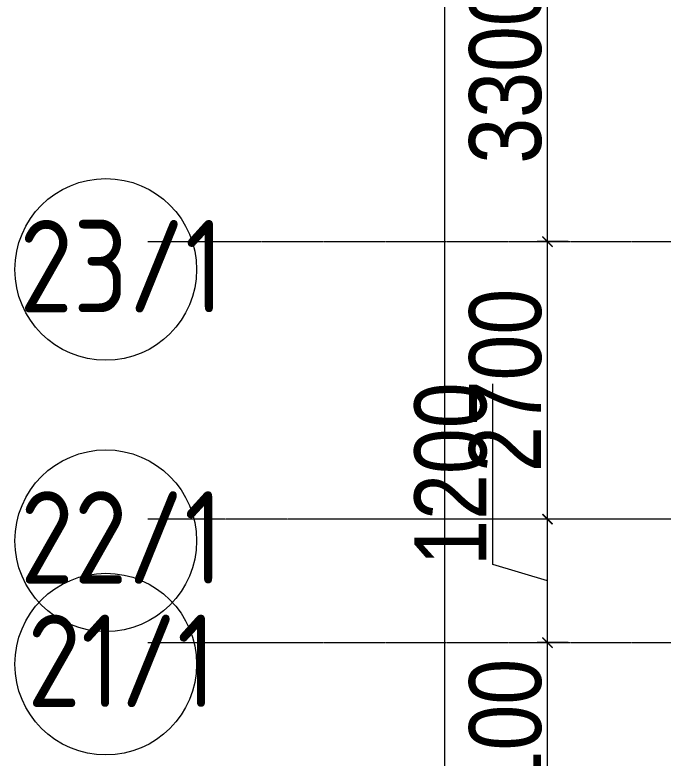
# Model space of a CAD drawing. Header units: millimetres. Extents: x -231292 to 573618, y -153144 to 564035.
# Drawn here: x 1655 to 7963, y 246942 to 254172 of the extents above; entities that cross this region are included whole.
import ezdxf
from ezdxf.enums import TextEntityAlignment as Align

# ---------------------------------------------------------------- set-up
doc = ezdxf.new("R2010")
doc.units = ezdxf.units.MM
doc.linetypes.add('CENTER2', pattern=[28.575, 19.05, -3.175, 3.175, -3.175])
doc.layers.get('0').update_dxf_attribs({"color": 250})
doc.layers.get('Defpoints').update_dxf_attribs({"color": 250})
doc.layers.add('РД_Оси_100', color=250, linetype='Continuous', lineweight=0)
doc.layers.add('РД_Оси_размер', color=250, linetype='Continuous', lineweight=0)
doc.styles.add('style1', font='ARIALN.TTF')
doc.styles.add('ккк', font='isocpeur.ttf', dxfattribs={"width": 0.85, "oblique": 15})
doc.dimstyles.new('Dim100_ареал', dxfattribs={"dimscale": 100, "dimtxt": 2.5, "dimasz": 1, "dimexe": 1, "dimexo": 1, "dimgap": 0.5, "dimtad": 1, "dimzin": 12, "dimdsep": 46, "dimtxsty": 'style1', "dimblk": 'ARCHTICK', "dimcen": 1, "dimdle": 1, "dimclrd": 256, "dimclre": 256, "dimaunit": 1, "dimadec": 0, "dimazin": 3, "dimtfac": 1, "dimtmove": 1, "dimatfit": 3, "dimldrblk": 'OPEN30', "dimfxl": 2, "dimfxlon": 1, "dimtolj": 1, "dimtzin": 0, "dimlwd": 9, "dimlwe": 9, "dimarcsym": 0})

# ---------------------------------------------------------------- blocks, each defined once
blk = doc.blocks.new('A-iden')
at = {"linetype": 'Continuous', "lineweight": 5}
blk.add_circle((-0.729, -4.063), 5.894, dxfattribs=at)
at = {"color": 0, "linetype": 'Continuous', "lineweight": 20, "style": 'ккк', "width": 0.85}
blk.add_attdef('ID', text='', height=6, dxfattribs=at).set_placement((0.314, -3.853), align=Align.MIDDLE_CENTER)
blk = doc.blocks.new('_ArchTick')
at = {"color": 0, "linetype": 'ByBlock', "const_width": 0.15}
blk.add_lwpolyline([(-0.5, -0.5), (0.5, 0.5)], dxfattribs=at)
blk = doc.blocks.new('*D189')
at = {"layer": 'Defpoints', "color": 0, "transparency": 16777216}
for p in [(1193587.3, 197413.2), (1194587.3, 197413.2), (1194587.3, 195313.2)]:
    blk.add_point(p, dxfattribs=at)
at = {"layer": 'РД_Оси_размер', "lineweight": 9, "transparency": 16777216}
for p, q in [((1193587.3, 195213.2), (1193587.3, 197513.2)), ((1193787.3, 197413.2), (1193487.3, 197413.2)), ((1193787.3, 195313.2), (1193487.3, 195313.2))]:
    blk.add_line(p, q, dxfattribs=at)
at = {"layer": 'РД_Оси_размер', "lineweight": 9, "transparency": 16777216, "xscale": 100, "yscale": 100, "zscale": 100}
for p, rotation in [((1193587.3, 197413.2), 90), ((1193587.3, 195313.2), 270)]:
    blk.add_blockref('_ArchTick', p, dxfattribs=dict(at, rotation=rotation))
at = {"layer": 'РД_Оси_размер', "color": 0, "transparency": 16777216, "insert": (1193179.9, 196363.2), "char_height": 700, "attachment_point": 5, "rotation": 90, "style": 'style1'}
blk.add_mtext('\\A1;2100', dxfattribs=at)
blk = doc.blocks.new('_Open30')
at = {"color": 0, "linetype": 'ByBlock', "lineweight": -2}
for p, q in [((-1, 0.268), (0, 0)), ((0, 0), (-1, -0.268)), ((0, 0), (-1, 0))]:
    blk.add_line(p, q, dxfattribs=at)
blk = doc.blocks.new('*D190')
at = {"layer": 'Defpoints', "color": 0, "transparency": 16777216}
for p in [(1193587.3, 198613.2), (1194587.3, 198613.2), (1194587.3, 197413.2)]:
    blk.add_point(p, dxfattribs=at)
at = {"layer": 'РД_Оси_размер', "lineweight": 9, "transparency": 16777216}
for p, q in [((1193054.9, 198173), (1193054.9, 199931.3)), ((1193587.3, 197313.2), (1193587.3, 198713.2)), ((1193787.3, 198613.2), (1193487.3, 198613.2)), ((1193587.3, 198013.2), (1193054.9, 198173)), ((1193787.3, 197413.2), (1193487.3, 197413.2))]:
    blk.add_line(p, q, dxfattribs=at)
at = {"layer": 'РД_Оси_размер', "lineweight": 9, "transparency": 16777216, "xscale": 100, "yscale": 100, "zscale": 100}
for p, rotation in [((1193587.3, 198613.2), 90), ((1193587.3, 197413.2), 270)]:
    blk.add_blockref('_ArchTick', p, dxfattribs=dict(at, rotation=rotation))
at = {"layer": 'РД_Оси_размер', "color": 0, "transparency": 16777216, "insert": (1192647.5, 199052.1), "char_height": 700, "attachment_point": 5, "rotation": 90, "style": 'style1'}
blk.add_mtext('\\A1;1200', dxfattribs=at)
blk = doc.blocks.new('*D191')
at = {"layer": 'Defpoints', "color": 0, "transparency": 16777216}
for p in [(1193587.3, 201313.2), (1194587.3, 201313.2), (1194587.3, 198613.2)]:
    blk.add_point(p, dxfattribs=at)
at = {"layer": 'РД_Оси_размер', "lineweight": 9, "transparency": 16777216}
for p, q in [((1193587.3, 198513.2), (1193587.3, 201413.2)), ((1193787.3, 201313.2), (1193487.3, 201313.2)), ((1193787.3, 198613.2), (1193487.3, 198613.2))]:
    blk.add_line(p, q, dxfattribs=at)
at = {"layer": 'РД_Оси_размер', "lineweight": 9, "transparency": 16777216, "xscale": 100, "yscale": 100, "zscale": 100}
for p, rotation in [((1193587.3, 201313.2), 90), ((1193587.3, 198613.2), 270)]:
    blk.add_blockref('_ArchTick', p, dxfattribs=dict(at, rotation=rotation))
at = {"layer": 'РД_Оси_размер', "color": 0, "transparency": 16777216, "insert": (1193179.9, 199963.2), "char_height": 700, "attachment_point": 5, "rotation": 90, "style": 'style1'}
blk.add_mtext('\\A1;2700', dxfattribs=at)
blk = doc.blocks.new('*D192')
at = {"layer": 'Defpoints', "color": 0, "transparency": 16777216}
for p in [(1193587.3, 204613.2), (1194587.3, 204613.2), (1194587.3, 201313.2)]:
    blk.add_point(p, dxfattribs=at)
at = {"layer": 'РД_Оси_размер', "lineweight": 9, "transparency": 16777216}
for p, q in [((1193587.3, 201213.2), (1193587.3, 204713.2)), ((1193787.3, 204613.2), (1193487.3, 204613.2)), ((1193787.3, 201313.2), (1193487.3, 201313.2))]:
    blk.add_line(p, q, dxfattribs=at)
at = {"layer": 'РД_Оси_размер', "lineweight": 9, "transparency": 16777216, "xscale": 100, "yscale": 100, "zscale": 100}
for p, rotation in [((1193587.3, 204613.2), 90), ((1193587.3, 201313.2), 270)]:
    blk.add_blockref('_ArchTick', p, dxfattribs=dict(at, rotation=rotation))
at = {"layer": 'РД_Оси_размер', "color": 0, "transparency": 16777216, "insert": (1193179.9, 202963.2), "char_height": 700, "attachment_point": 5, "rotation": 90, "style": 'style1'}
blk.add_mtext('\\A1;3300', dxfattribs=at)
blk = doc.blocks.new('*D202')
at = {"layer": 'Defpoints', "color": 0, "transparency": 16777216}
for p in [(1192587.3, 222913.2), (1194587.3, 222913.2), (1194587.3, 191113.2)]:
    blk.add_point(p, dxfattribs=at)
at = {"layer": 'РД_Оси_размер', "lineweight": 9, "transparency": 16777216}
for p, q in [((1192587.3, 191013.2), (1192587.3, 223013.2)), ((1192787.3, 222913.2), (1192487.3, 222913.2)), ((1192787.3, 191113.2), (1192487.3, 191113.2))]:
    blk.add_line(p, q, dxfattribs=at)
at = {"layer": 'РД_Оси_размер', "lineweight": 9, "transparency": 16777216, "xscale": 100, "yscale": 100, "zscale": 100}
for p, rotation in [((1192587.3, 222913.2), 90), ((1192587.3, 191113.2), 270)]:
    blk.add_blockref('_ArchTick', p, dxfattribs=dict(at, rotation=rotation))
at = {"layer": 'РД_Оси_размер', "color": 0, "transparency": 16777216, "insert": (1192179.9, 207013.2), "char_height": 700, "attachment_point": 5, "rotation": 90, "style": 'style1'}
blk.add_mtext('\\A1;31800', dxfattribs=at)
blk = doc.blocks.new('оси_рен')
at = {"layer": 'РД_Оси_100', "color": 251, "linetype": 'CENTER2', "true_color": 0x636466}
for p, q in [((1189697.958, 201313.25), (1241712.916, 201313.25)), ((1241712.916, 198613.25), (1189697.958, 198613.25)), ((1189697.958, 197413.25), (1241712.916, 197413.25))]:
    blk.add_line(p, q, dxfattribs=at)
at = {"layer": 'РД_Оси_100', "color": 251, "true_color": 0x636466, "xscale": 150, "yscale": 150, "zscale": 100}
for p, values in [((1189397.958, 201652.398), {'ID': '23/1'}), ((1189397.958, 199013.25), {'ID': '22/1'}), ((1189397.958, 197813.25), {'ID': '21/1'})]:
    blk.add_blockref('A-iden', p, dxfattribs=at).add_auto_attribs(values)
at = {"layer": 'РД_Оси_размер', "color": 251, "true_color": 0x636466}
for base, p1, p2, picture, middle in [((1192587.313, 222913.25), (1194587.313, 191113.25), (1194587.313, 222913.25), '*D202', (1192179.912, 207013.25)), ((1193587.313, 204613.25), (1194587.313, 201313.25), (1194587.313, 204613.25), '*D192', (1193179.912, 202963.25)), ((1193587.313, 201313.25), (1194587.313, 198613.25), (1194587.313, 201313.25), '*D191', (1193179.912, 199963.25)), ((1193587.313, 198613.25), (1194587.313, 197413.25), (1194587.313, 198613.25), '*D190', (1192647.511, 198222.97)), ((1193587.313, 197413.25), (1194587.313, 195313.25), (1194587.313, 197413.25), '*D189', (1193179.912, 196363.25))]:
    dim = blk.add_linear_dim(base=base, p1=p1, p2=p2, angle=90, dimstyle='Dim100_ареал', override={"dimtxt": 7}, dxfattribs=at)
    dim.commit()
    dim.dimension.update_dxf_attribs({"geometry": picture, "text_midpoint": middle})

msp = doc.modelspace()

# ---------------------------------------------------------------- block references
at = {"rotation": 359.999868838025}
msp.add_blockref('оси_рен', (-1186750.035, 50655.808), dxfattribs=at)

doc.saveas('drawing.dxf')
